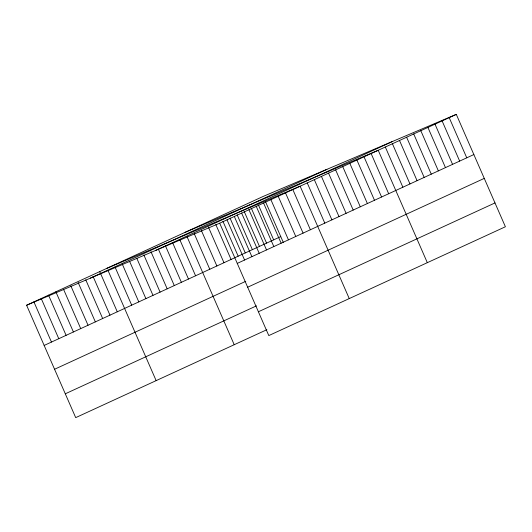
<?xml version="1.0" encoding="UTF-8"?>
<svg xmlns="http://www.w3.org/2000/svg" width="532" height="532" viewBox="0 0 532 532"><rect width="100%" height="100%" fill="white"/><g stroke="black" fill="none" stroke-linecap="round" stroke-linejoin="round"><path stroke-width="0.8" d="M266.871 329.694L75.704 417.627L26.6 305.242L263.2 196.414L456.296 114.373L505.4 226.758L268.8 335.586L219.696 223.201L456.296 114.373M90.32 278.17L326.921 169.342M155.976 250.273L392.576 141.446M44.156 345.428L280.756 236.6M237.259 263.393L473.859 154.559M54.57 369.255L245.737 281.322M247.666 287.214L484.266 178.386M65.29 393.8L256.464 305.867M258.392 311.765L494.993 202.931M185.123 232.324L378.219 150.283L427.322 262.675M107.045 268.241L300.141 186.2L349.245 298.585M26.6 305.242L219.696 223.201M449.201 117.639L466.757 157.824M442.105 120.904L459.661 161.09M435.003 124.169L452.566 164.355M427.908 127.434L445.464 167.62M420.812 130.699L438.368 170.885M413.71 133.964L431.272 174.15M406.614 137.223L424.17 177.415M399.512 140.488L417.075 180.68M392.417 143.753L409.973 183.946M385.321 147.018L402.877 187.211M371.123 153.549L388.679 193.741M364.028 156.814L381.584 197.006M356.925 160.079L374.488 200.271M349.83 163.344L367.386 203.537M342.734 166.609L360.29 206.802M335.632 169.874L353.195 210.067M328.537 173.139L346.093 213.332M321.434 176.405L338.997 216.59M314.339 179.67L331.895 219.856M307.243 182.935L324.799 223.121M292.833 189.565L310.389 229.751M285.518 192.923L303.074 233.116M278.203 196.288L295.765 236.481M270.888 199.653L288.45 239.846M265.521 201.721L283.363 242.559M263.579 203.018L281.135 243.21M258.419 204.986L273.661 239.865M256.264 206.383L273.82 246.569M251.323 208.251L266.565 243.131M248.949 209.748L266.512 249.934M244.228 211.517L259.463 246.396M241.641 213.106L259.197 253.298M237.126 214.782L252.368 249.661M234.326 216.471L251.882 256.663M230.03 218.047L245.265 252.926M227.011 219.836L244.574 260.028M222.928 221.312L238.17 256.191M215.832 224.577L231.074 259.456M208.404 227.084L223.972 262.722M201.309 230.343L216.876 265.987M194.207 233.608L209.781 269.252M187.111 236.873L234.22 344.716M179.683 239.38L195.583 275.782M172.581 242.645L188.488 279.047M165.485 245.91L181.385 282.312M158.39 249.175L174.29 285.578M150.955 251.683L167.188 288.843M143.859 254.948L160.092 292.108M136.764 258.213L152.997 295.366M129.662 261.478L145.894 298.632M122.234 263.985L138.799 301.897M115.138 267.25L131.703 305.162M108.036 270.515L156.142 380.626M99.73 271.606L117.286 311.792M93.08 276.48L109.978 315.157M85.765 279.845L102.663 318.522M78.124 282.452L95.348 321.887M70.809 285.817L88.039 325.245M63.494 289.182L80.724 328.61M55.853 291.789L73.409 331.975M48.538 295.147L66.101 335.34M41.223 298.512L58.786 338.704M33.915 301.877L51.471 342.069"/></g></svg>
